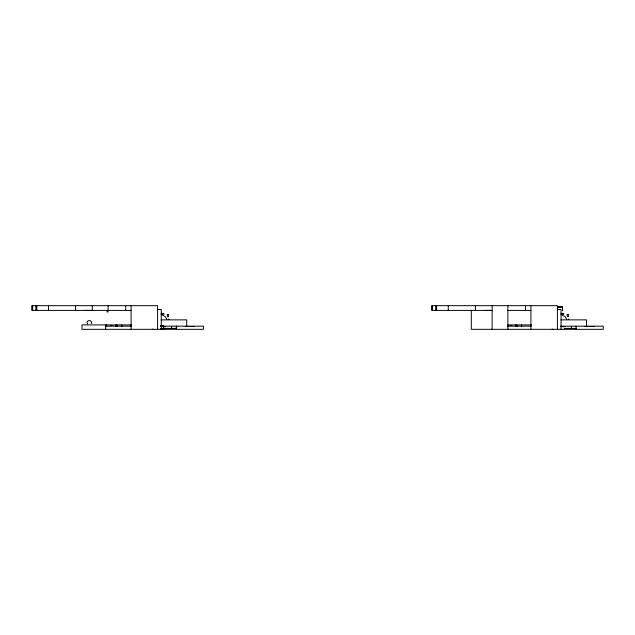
<?xml version="1.0" encoding="UTF-8"?>
<svg xmlns="http://www.w3.org/2000/svg" width="635" height="635" viewBox="0 0 635 635"><rect width="100%" height="100%" fill="white"/><g stroke="black" fill="none" stroke-linecap="round" stroke-linejoin="round"><path stroke-width="0.95" d="M91.178 323.659C93.258 319.056 84.582 320.008 87.701 324.072M561.022 326.549L561.745 326.422M160.996 325.557L161.584 325.953M559.506 307.03L559.983 306.602L560.459 307.03M557.459 307.253L559.665 306.935M562.507 307.253L560.3 306.935M557.459 307.562L562.507 307.562M157.583 309.459L161.242 309.459L161.242 329.327M557.395 309.459L561.054 309.459L561.054 329.327M562.348 309.777L562.666 310.404L562.348 307.03L557.617 307.03L557.617 309.777M131.088 310.404L31.75 310.404L31.75 305.673L157.583 305.673L157.583 329.327M492.117 310.404L431.562 310.404L431.562 305.673L557.395 305.673L557.395 329.327M507.881 310.404L530.908 310.404M161.147 313.373L163.901 313.373L163.901 314.317L161.1 314.317M560.959 313.373L563.721 313.373L563.721 314.317L560.911 314.317M168.275 319.238L169.061 319.238M568.087 319.238L568.881 319.238M161.139 319.865L186.722 319.865L186.722 326.485M560.951 319.865L586.534 319.865L586.534 326.485M131.612 324.914L82.018 324.914L82.018 329.327L203.438 329.327L203.438 326.176L160.711 326.176M508 324.914L531.606 324.914M110.879 325.541L111.823 325.541M510.691 325.541L511.635 325.541M160.798 325.858L163.639 325.858L163.639 329.327M160.798 325.953L163.481 325.953L163.481 329.327M105.672 326.176L131.469 326.176M507.421 326.176L531.281 326.176M560.538 326.176L603.25 326.176L603.25 329.327L471.297 329.327L471.297 310.404M160.639 326.485L163.639 326.485M185.206 326.485L194.604 326.485M585.018 326.485L594.423 326.485M161.211 326.644L165.433 326.644M561.022 326.644L565.245 326.644M176.316 328.382L164.648 328.382L164.648 329.327M576.128 328.382L564.459 328.382L564.459 329.327M160.639 328.692L163.798 328.692L163.798 329.327M152.4 329.263L153.376 329.263M552.22 329.263L553.188 329.263M561.935 315.023L565.269 316.674L566.491 319.214M162.123 315.023L165.457 316.674L166.672 319.214M576.128 326.176L576.128 329.327M571.397 326.176L571.397 328.541M562.507 310.404L562.507 306.935L557.459 306.935L557.459 309.777M530.908 305.673L530.908 329.327M525.542 305.673L525.542 310.404M521.573 324.914L521.573 326.676M516.842 324.914L516.842 326.596M515.898 324.914L515.898 326.596M507.881 305.673L507.881 329.327M492.117 305.673L492.117 329.327M491.172 310.404L484.862 310.404M475.401 305.673L475.401 310.404M448.278 305.673L448.278 310.404M436.61 305.673L436.61 310.404M435.666 305.673L435.666 310.404M432.514 305.673L432.514 310.404M176.625 326.176L176.625 328.541M176.316 326.176L176.316 329.327M171.585 326.176L171.585 328.541M131.088 305.673L131.088 329.327M125.73 305.673L125.73 310.404M121.753 324.914L121.753 326.676M117.023 324.914L117.023 326.596M116.078 324.914L116.078 326.596M108.069 305.673L108.069 311.983L107.124 311.983L107.124 310.404M106.616 324.914L106.616 326.596M105.672 324.914L105.672 329.327M92.297 305.673L92.297 310.404M91.353 310.404L85.042 310.404M75.589 305.673L75.589 310.404M48.466 305.673L48.466 310.404M36.798 305.673L36.798 310.404M35.846 305.673L35.846 310.404M32.695 305.673L32.695 310.404M168.577 314.412L167.156 314.412L167.624 316.714L168.577 316.714L168.577 314.412M568.389 314.412L566.968 314.412L567.444 316.714L568.389 316.714L568.389 314.412"/></g></svg>
